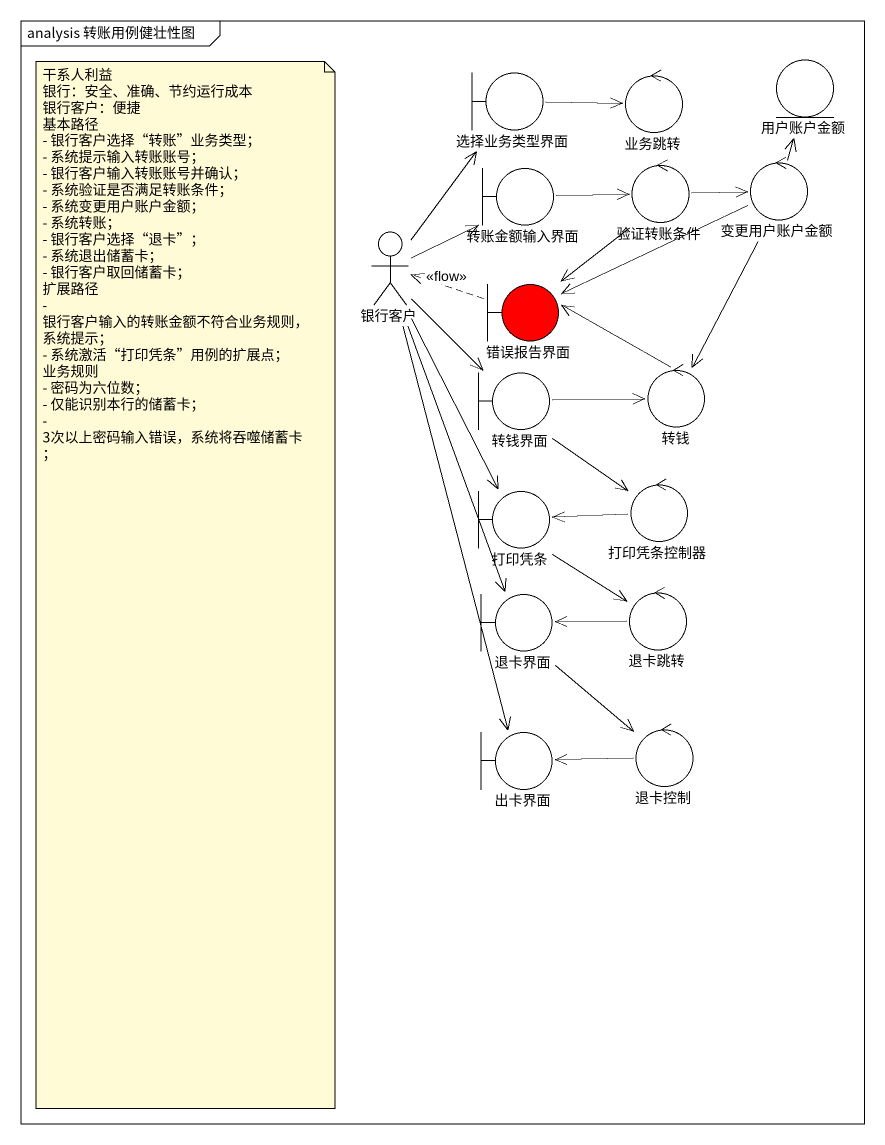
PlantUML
@startuml
mainframe analysis 转账用例健壮性图
boundary 选择业务类型界面
control 业务跳转
entity 用户账户金额
boundary 转账金额输入界面
control 验证转账条件
control 变更用户账户金额
actor 银行客户
boundary 错误报告界面 #FF0000
boundary 转钱界面
control 转钱
boundary 打印凭条
control 打印凭条控制器
boundary 退卡界面
control 退卡跳转
boundary 出卡界面
control 退卡控制
选择业务类型界面 -right-> 业务跳转
转账金额输入界面 -right-> 验证转账条件
验证转账条件 -right-> 变更用户账户金额
验证转账条件 --> 错误报告界面
变更用户账户金额 -up-> 用户账户金额
变更用户账户金额 -left-> 错误报告界面
变更用户账户金额 --> 转钱
银行客户 -up-> 选择业务类型界面
银行客户 -up-> 转账金额输入界面
银行客户 --> 转钱界面
银行客户 --> 打印凭条
银行客户 --> 退卡界面
银行客户 --> 出卡界面
错误报告界面 .left.> 银行客户 : <<flow>>
转钱界面 -right-> 转钱
转钱界面 --> 打印凭条控制器
转钱 -left-> 错误报告界面
打印凭条 --> 退卡跳转
打印凭条控制器 -left-> 打印凭条
退卡界面 --> 退卡控制
退卡跳转 -left-> 退卡界面
退卡控制 -left-> 出卡界面
note as N1
  干系人利益
  银行：安全、准确、节约运行成本
  银行客户：便捷
  基本路径
  - 银行客户选择“转账”业务类型；
  - 系统提示输入转账账号；
  - 银行客户输入转账账号并确认；
  - 系统验证是否满足转账条件；
  - 系统变更用户账户金额；
  - 系统转账；
  - 银行客户选择“退卡”；
  - 系统退出储蓄卡；
  - 银行客户取回储蓄卡；
  扩展路径
  - 银行客户输入的转账金额不符合业务规则，系统提示；
  - 系统激活“打印凭条”用例的扩展点；
  业务规则
  - 密码为六位数；
  - 仅能识别本行的储蓄卡；
  - 3次以上密码输入错误，系统将吞噬储蓄卡；
end note
@enduml
